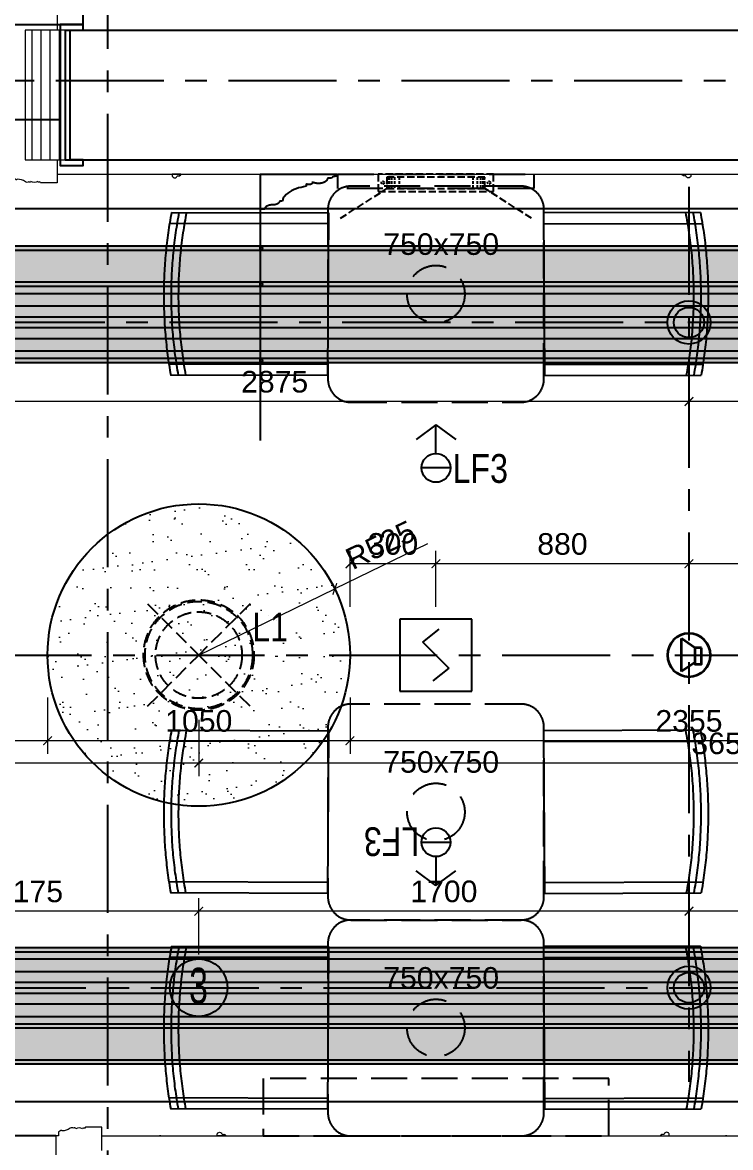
# Model space of a CAD drawing. Header units: millimetres. Extents: x -6033 to 120673, y -4970 to 90533.
# Drawn here: x 53085 to 55543, y 62510 to 66417 of the extents above; entities that cross this region are included whole.
import ezdxf
from ezdxf.enums import TextEntityAlignment as Align

# ---------------------------------------------------------------- set-up
doc = ezdxf.new("R2010")
doc.units = ezdxf.units.MM
for name, pattern in [('I-AR$0$CENTER', [2, 1.25, -0.25, 0.25, -0.25]), ('I-CEILING$0$CENTER', [2, 1.25, -0.25, 0.25, -0.25]), ('I-CEILING$0$DASH', [0.35, 0.25, -0.1]), ('I-PLAN$0$ACAD_ISO02W100', [15, 12, -3]), ('I-PLAN$0$CENTER', [2, 1.25, -0.25, 0.25, -0.25]), ('I-PLAN$0$DASH', [0.35, 0.25, -0.1]), ('I-PLAN$0$DASHED', [19.05, 12.7, -6.35]), ('I-PLAN$0$HIDDEN2', [0.1875, 0.125, -0.0625])]:
    doc.linetypes.add(name, pattern=pattern)
doc.layers.get('DefPoints').update_dxf_attribs({"color": 250})
for name, color, linetype, lineweight in [('_ACM-A-ANNO-DIMS', 2, 'Continuous', 9), ('_ACM-A-ANNO-DIMS-a', 2, 'Continuous', 18), ('_ACM-A-ANNO-DIMS-b', 2, 'Continuous', 18), ('I-AR$0$GZET_COL_GRID_1-200_轴线', 8, 'I-AR$0$CENTER', 25), ('I-AR$0$I-SCOPE', 252, 'Continuous', 35), ('I-CEILING$0$_ACM-A-DETL', 7, 'Continuous', 9), ('I-CEILING$0$_ACM-A-HACH', 251, 'Continuous', 9), ('I-CEILING$0$_ACM-E-EQMT-EVOS', 3, 'Continuous', 35), ('I-PLAN$0$_ACM-A-WALL-HACH', 251, 'Continuous', 9), ('I-PLAN$0$I-PL-WALL-FHINISH', 73, 'Continuous', 13), ('I-PLAN$0$I-WALL', 6, 'Continuous', 13)]:
    doc.layers.add(name, color=color, linetype=linetype, lineweight=lineweight)
for name, color, linetype in [('I-AR$0$D-BASE-WALL', 4, 'Continuous'), ('I-AR$0$I-stairs', 2, 'Continuous'), ('I-AR$0$I—平面—装饰面层线', 4, 'Continuous'), ('I-CEILING$0$0-LIGHT-RC', 1, 'Continuous'), ('I-CEILING$0$0-LIGHT-TXT', 90, 'Continuous'), ('I-CEILING$0$EQUIP-消防', 3, 'Continuous'), ('I-CEILING$0$EQUIP_喷头', 90, 'Continuous'), ('I-CEILING$0$I-GRID', 252, 'I-CEILING$0$CENTER'), ('I-CEILING$0$I-RCP', 2, 'Continuous'), ('I-CEILING$0$I-RCP-AIR', 64, 'Continuous'), ('I-CEILING$0$I-RCP-COVER', 10, 'Continuous'), ('I-CEILING$0$I-RCP-REF', 3, 'Continuous'), ('I-PLAN$0$FURN', 1, 'Continuous'), ('I-PLAN$0$I-GRID', 252, 'I-PLAN$0$CENTER'), ('I-PLAN$0$I-PL-FURN', 1, 'I-PLAN$0$DASH'), ('I-PLAN$0$I-PL-LIGHT', 1, 'I-PLAN$0$HIDDEN2'), ('I-PLAN$0$P-平面活动家具', 1, 'Continuous')]:
    doc.layers.add(name, color=color, linetype=linetype)
doc.styles.add('_ACM-G-NOTES', font='arial.ttf')
doc.styles.add('I-CEILING$0$_TEL_ATTDEF', font='GBENOR', dxfattribs={"width": 0.8, "height": 3, "bigfont": 'GBCBIG'})
doc.styles.add('I-CEILING$0$hztxt', font='ROS.shx', dxfattribs={"width": 0.7, "bigfont": 'HZTXT.shx'})
doc.styles.add('I-CEILING$0$I-CEILING$0$ar', font='arial.ttf', dxfattribs={"width": 0.8})
doc.styles.add('I-CEILING$0$I-CEILING$0$I-CEILING$0$ar', font='arial.ttf', dxfattribs={"width": 0.8})
doc.styles.add('I-CEILING$0$Standard', font='arial.ttf')
doc.styles.add('I-CEILING$0$黑体', font='simhei.ttf', dxfattribs={"height": 600})
doc.styles.add('I-PLAN$0$Arial', font='ARIALUNI.ttf')
doc.dimstyles.new('_ACM-DIM-A_30', dxfattribs={"dimscale": 30, "dimtxt": 2.5, "dimasz": 1, "dimexe": 1.5, "dimexo": 1, "dimgap": 1, "dimtad": 1, "dimdec": 0, "dimrnd": 5, "dimzin": 1, "dimdsep": 46, "dimtxsty": '_ACM-G-NOTES', "dimblk": 'ARCHTICK', "dimcen": 2.5, "dimclrd": 256, "dimclre": 256, "dimclrt": 256, "dimadec": 3, "dimazin": 0, "dimtfac": 1, "dimtdec": 0, "dimtix": 1, "dimtmove": 0, "dimatfit": 3, "dimldrblk": 'DOTSMALL', "dimfxl": 5, "dimfxlon": 1, "dimlwd": 18, "dimlwe": 18, "dimarcsym": 0})

# ---------------------------------------------------------------- blocks, each defined once
blk = doc.blocks.new('I-AR$0$海龙_1211170131')
at = {"layer": 'I-AR$0$GZET_COL_GRID_1-200_轴线', "ltscale": 300}
for p, q in [((53155, 86275), (53155, 59995)), ((-2225, 65990), (116415, 65990))]:
    blk.add_line(p, q, dxfattribs=at)
blk = doc.blocks.new('I-AR')
at = {"layer": 'I-AR$0$I-SCOPE'}
h = blk.add_hatch(dxfattribs=at)
h.set_pattern_fill('ANSI31', color=256, scale=200)
h.paths.add_polyline_path([(63300, 72640), (66630, 72640), (66630, 70889.4), (90600, 70890), (90600, 66390), (96650, 66390), (96650, 24876.4), (18340, 24876.4), (18340, 66390), (48090, 66390), (48090, 72640), (51400, 72640), (51400, 72649.9), (52869.5, 72649.9), (52869.5, 72640), (55240, 72640), (55240, 72790), (59460, 72790), (59460, 72640), (61830.5, 72640), (61830.5, 72649.9), (63300, 72649.9)], flags=16)
h.paths.add_polyline_path([(7330, 0), (7330, -1770), (11180, -1770), (11180, 0), (18450, 0), (18450, 2900), (27550, 2900), (27550, 18090), (37037.3, 18090), (37037.3, 17350), (96200, 17350), (96200, 18120), (114640, 18120), (114640, 84500), (0, 84500), (0, 0)])
at = {"layer": 'I-AR$0$D-BASE-WALL'}
for p, q in [((53232.5, 66390), (53232.5, 65940)), ((53232.5, 66390), (55917.5, 66390)), ((53232.5, 65940), (55917.5, 65940))]:
    blk.add_line(p, q, dxfattribs=at)
at = {"layer": 'I-AR$0$I-stairs'}
for p, q in [((53295, 66390), (53295, 67090)), ((50135, 66410), (53295, 66410)), ((51285, 66080), (53215, 66080))]:
    blk.add_line(p, q, dxfattribs=at)
at = {"layer": 'I-AR$0$I—平面—装饰面层线'}
blk.add_lwpolyline([(53250, 66390), (53295, 66390), (53295, 66410), (53215, 66410), (53215, 65920), (53295, 65920), (53295, 65940), (53250, 65940), (53250, 66390)], dxfattribs=at)
at = {"layer": 'I-AR$0$GZET_COL_GRID_1-200_轴线'}
blk.add_blockref('I-AR$0$海龙_1211170131', (225, 225), dxfattribs=at)
blk = doc.blocks.new('I-PLAN$0$091116-BRASSERIE$0$Floor_03$0$Y_03_Floor$0$3rd-Floor-rest$0$A$C41AE3FBC')
at = {"layer": 'I-PLAN$0$I-PL-FURN', "ltscale": 500}
for p, q in [((-9.62, -6), (-9.62, 15.76)), ((9.62, -6.06), (9.62, 15.7))]:
    blk.add_line(p, q, dxfattribs=at)
blk.add_lwpolyline([(11.12, 15.38), (11.12, -6.06), (-11.12, -6), (-11.12, 15.44)], dxfattribs=at)
for centre, radius, start, end in [((-0.15, -45.9), 62.31, 79.5796, 100.1371), ((-0.15, -45.25), 60.66, 79.2974, 100.4193), ((-0.14, -44.6), 59.02, 78.9991, 100.7176)]:
    blk.add_arc(centre, radius, start, end, dxfattribs=at)
blk = doc.blocks.new('*U640')
at = {"layer": 'I-PLAN$0$I-PL-WALL-FHINISH'}
for points in [[(0, 50), (0, -30), (57, -30, -0.37825), (61.8, -27, 0.623496), (66.5, -25, 0.284819), (90.4, -25, 0.636149), (97.5, -27, 0.282378), (109.8, -26.5, -0.186128), (138.1, -17.9, 0.824383), (144, -16.9), (146.4, -16.9, -0.262247), (150, -13.9), (150, -9.9), (160, -9.9), (160, 559.9), (150, 559.9), (150, 563.9, -0.262247), (146.4, 566.9), (144, 566.9, 0.824383), (138.1, 567.9, -0.186128), (109.8, 576.5, 0.282378), (97.5, 577, 0.636149), (90.4, 575, 0.284819), (66.5, 575, 0.623496), (61.8, 577, -0.37825), (57, 580), (0, 580), (0, 500)], [(1789.5, 50), (1789.5, -30), (1732.5, -30, 0.37825), (1727.7, -27, -0.623496), (1723, -25, -0.284819), (1699.1, -25, -0.636149), (1692, -27, -0.282378), (1679.7, -26.5, 0.186128), (1651.4, -17.9, -0.824383), (1645.5, -16.9), (1643.1, -16.9, 0.262247), (1639.5, -13.9), (1639.5, -9.9), (1629.5, -9.9), (1629.5, 559.9), (1639.5, 559.9), (1639.5, 563.9, 0.262247), (1643.1, 566.9), (1645.5, 566.9, -0.824383), (1651.4, 567.9, 0.186128), (1679.7, 576.5, -0.282378), (1692, 577, -0.636149), (1699.1, 575, -0.284819), (1723, 575, -0.623496), (1727.7, 577, 0.37825), (1732.5, 580), (1789.5, 580), (1789.5, 500)]]:
    blk.add_lwpolyline(points, format="xyb", dxfattribs=at)
blk = doc.blocks.new('*U642')
at = {"layer": 'I-PLAN$0$I-PL-WALL-FHINISH'}
blk.add_lwpolyline([(0, 0), (2600.5, 0)], dxfattribs=at)
for points in [[(205, -1), (200, -1), (200, 0), (205, 0)], [(2395.5, -1), (2400.5, -1), (2400.5, 0), (2395.5, 0)]]:
    blk.add_lwpolyline(points, close=True, dxfattribs=at)
for points in [[(400, 0), (400, -8, -0.320816), (402.7, -10.6), (403.3, -10.6, 0.466827), (414.7, -10.6), (415.3, -10.6, -0.468154), (422.7, -5.5), (423.3, -4.8, 0.645582), (426.7, -4.6), (427.3, -4.6, -0.415157), (430, -3.3), (430, 0)], [(2200.5, 0), (2200.5, -8, 0.320816), (2197.8, -10.6), (2197.2, -10.6, -0.466827), (2185.8, -10.6), (2185.2, -10.6, 0.468154), (2177.8, -5.5), (2177.2, -4.8, -0.645582), (2173.8, -4.6), (2173.2, -4.6, 0.415157), (2170.5, -3.3), (2170.5, 0)]]:
    blk.add_lwpolyline(points, format="xyb", close=True, dxfattribs=at)
blk = doc.blocks.new('I-PLAN$0$海龙工具_镜前灯')
at = {"color": 8, "linetype": 'I-PLAN$0$DASH', "ltscale": 40}
for p, q in [((-167, 143.5), (-167, 103.5)), ((-162.2, 143.5), (-162.2, 103.5)), ((-154.5, 143.5), (-154.5, 103.5)), ((-143.4, 143.5), (-143.4, 103.5)), ((-127.5, 143.5), (-127.5, 103.5)), ((127.8, 143.5), (127.8, 103.5)), ((143.8, 143.5), (143.8, 103.5)), ((154.9, 143.5), (154.9, 103.5)), ((162.6, 143.5), (162.6, 103.5)), ((167.4, 143.5), (167.4, 103.5))]:
    blk.add_line(p, q, dxfattribs=at)
at = {"color": 8, "linetype": 'I-PLAN$0$DASH', "ltscale": 100}
for p, q in [((-331.6, 0.4), (-169.8, 103.5)), ((332, 0.4), (170.2, 103.5))]:
    blk.add_line(p, q, dxfattribs=at)
at = {"linetype": 'I-PLAN$0$DASH', "ltscale": 100}
blk.add_lwpolyline([(-199.8, 93.5), (200.2, 93.5), (200.2, 153.5), (-199.8, 153.5)], close=True, dxfattribs=at)
at = {"color": 8, "linetype": 'I-PLAN$0$DASH', "ltscale": 100}
blk.add_lwpolyline([(-169.8, 103.5), (170.2, 103.5), (170.2, 143.5), (-169.8, 143.5)], close=True, dxfattribs=at)
at = {"color": 8, "linetype": 'I-PLAN$0$DASH', "ltscale": 31.415927}
for centre in [(-184.2, 123.9), (184.6, 123.9)]:
    blk.add_circle(centre, 5, dxfattribs=at)
blk = doc.blocks.new('*U637')
at = {"layer": 'I-PLAN$0$I-PL-WALL-FHINISH'}
blk.add_lwpolyline([(0, 0), (2370, 0)], dxfattribs=at)
for points in [[(205, -1), (200, -1), (200, 0), (205, 0)], [(2165, -1), (2170, -1), (2170, 0), (2165, 0)]]:
    blk.add_lwpolyline(points, close=True, dxfattribs=at)
for points in [[(400, 0), (400, -8, -0.320816), (402.7, -10.6), (403.3, -10.6, 0.466827), (414.7, -10.6), (415.3, -10.6, -0.468154), (422.7, -5.5), (423.3, -4.8, 0.645582), (426.7, -4.6), (427.3, -4.6, -0.415157), (430, -3.3), (430, 0)], [(1970, 0), (1970, -8, 0.320816), (1967.3, -10.6), (1966.7, -10.6, -0.466827), (1955.3, -10.6), (1954.7, -10.6, 0.468154), (1947.3, -5.5), (1946.7, -4.8, -0.645582), (1943.3, -4.6), (1942.7, -4.6, 0.415157), (1940, -3.3), (1940, 0)]]:
    blk.add_lwpolyline(points, format="xyb", close=True, dxfattribs=at)
blk = doc.blocks.new('I-PLAN')
at = {"layer": 'I-PLAN$0$_ACM-A-WALL-HACH'}
h = blk.add_hatch(dxfattribs=at)
h.set_pattern_fill('ANSI31', color=256, scale=10, angle=45)
h.paths.add_polyline_path([(53094.5, 65940), (53232.5, 65940), (53232.5, 66390), (53094.5, 66390)])
at = {"layer": 'I-PLAN$0$I-GRID', "ltscale": 300}
blk.add_lwpolyline([(50549.7, 64220), (64237.1, 64220)], dxfattribs=at)
at = {"layer": 'I-PLAN$0$I-PL-FURN', "ltscale": 500}
for points in [[(54860.1, 65840), (54179.9, 65840), (54179.9, 65890), (54860.1, 65890)], [(53920, 62750), (53920, 62550), (55120, 62550), (55120, 62750)]]:
    blk.add_lwpolyline(points, close=True, dxfattribs=at)
for points in [[(54225, 65098.2), (54815, 65098.2, 0.414214), (54895, 65178.2), (54895, 65768.2, 0.414214), (54815, 65848.2), (54225, 65848.2, 0.414214), (54145, 65768.2), (54145, 65178.2, 0.414214)], [(54225, 63300), (54815, 63300, 0.414214), (54895, 63380), (54895, 63970, 0.414214), (54815, 64050), (54225, 64050, 0.414214), (54145, 63970), (54145, 63380, 0.414214)], [(54225, 62550), (54815, 62550, 0.414214), (54895, 62630), (54895, 63220, 0.414214), (54815, 63300), (54225, 63300, 0.414214), (54145, 63220), (54145, 62630, 0.414214)]]:
    blk.add_lwpolyline(points, format="xyb", close=True, dxfattribs=at)
at = {"layer": 'I-PLAN$0$I-PL-LIGHT', "linetype": 'I-PLAN$0$DASHED', "ltscale": 10}
for centre in [(54520, 65473.2), (54520, 63675), (54520, 62925)]:
    blk.add_circle(centre, 100, dxfattribs=at)
at = {"layer": 'I-PLAN$0$I-PL-WALL-FHINISH'}
blk.add_lwpolyline([(53360, 62500.1), (53360, 62580.1), (53303, 62580.1, -0.37825), (53298.2, 62577.1, 0.623496), (53293.5, 62575.1, 0.284819), (53269.6, 62575.1, 0.636149), (53262.5, 62577.1, 0.282378), (53250.2, 62576.6, -0.186128), (53221.9, 62568, 0.824383), (53216, 62567), (53213.6, 62567, -0.262247), (53210, 62564), (53210, 62550), (53200, 62550), (53200, 62370)], format="xyb", dxfattribs=at)
at = {"layer": 'I-PLAN$0$I-WALL'}
blk.add_lwpolyline([(53094.5, 65940), (53232.5, 65940), (53232.5, 66390), (53094.5, 66390)], close=True, dxfattribs=at)
at = {"layer": 'I-PLAN$0$I-PL-LIGHT', "linetype": 'I-PLAN$0$DASHED', "ltscale": 10}
blk.add_blockref('I-PLAN$0$海龙工具_镜前灯', (54519.8, 65736.5), dxfattribs=at)
at = {"layer": 'I-PLAN$0$I-PL-WALL-FHINISH'}
for name, p in [('*U640', (51415, 65890)), ('*U642', (53204.5, 65890))]:
    blk.add_blockref(name, p, dxfattribs=at)
at = {"layer": 'I-PLAN$0$I-PL-WALL-FHINISH', "xscale": -1, "rotation": 180}
blk.add_blockref('*U637', (53360, 62550), dxfattribs=at)
at = {"layer": 'I-PLAN$0$P-平面活动家具', "yscale": 25.39999999990686}
for p, xscale, zscale, rotation in [((53991.9, 65473.6), 25.39999999990686, 25.39999999990686, 89.85835853881424), ((55048.1, 65473.6), -25.39999999990686, 25.39999999990687, 270.1416414611858), ((53991.9, 63675.4), 25.39999999990686, 25.39999999990686, 89.85835853881424), ((55048.1, 63675.4), -25.39999999990686, 25.39999999990687, 270.1416414611858), ((53991.9, 62925.4), 25.39999999990686, 25.39999999990686, 89.85835853881424), ((55048.1, 62925.4), -25.39999999990686, 25.39999999990687, 270.1416414611858)]:
    blk.add_blockref('I-PLAN$0$091116-BRASSERIE$0$Floor_03$0$Y_03_Floor$0$3rd-Floor-rest$0$A$C41AE3FBC', p, dxfattribs=dict(at, xscale=xscale, zscale=zscale, rotation=rotation))
at = {"layer": 'I-PLAN$0$FURN', "linetype": 'I-PLAN$0$ACAD_ISO02W100', "char_height": 75, "attachment_point": 1, "style": 'I-PLAN$0$Arial'}
for insert in [(54337.2, 65684.7), (54337.2, 63886.5), (54337.2, 63136.5)]:
    blk.add_mtext_dynamic_manual_height_columns('750x750', width=181404.2, gutter_width=600, heights=[131.5], dxfattribs=dict(at, insert=insert))
blk = doc.blocks.new('I-CEILING$0$K_09291619781205052810')
at = {"layer": 'DefPoints', "color": 6}
for points in [[(-132.7, 0), (-132.7, 925.2)], [(-56.5, 94.1), (-65.8, 94.3)], [(28.8, 34.4), (26.5, 35.7), (26.5, 42.2)], [(114.2, 13.7), (100.4, 13.7)]]:
    blk.add_lwpolyline(points, dxfattribs=at)
for points in [[(-132.7, 655), (-132.7, 640, 1)], [(-132.7, 390), (-132.7, 375, 1)], [(-132.7, 265), (-132.7, 250, 1)]]:
    blk.add_lwpolyline(points, format="xyb", close=True, dxfattribs=at)
for points in [[(-132.7, 0), (-132.7, 120), (-116.5, 120, -0.417431)], [(-132.7, 0), (132.7, 0), (132.7, 7.2, 0.744787)], [(49.6, 28), (47.3, 29.2, -3.820271)]]:
    blk.add_lwpolyline(points, format="xyb", dxfattribs=at)
for points in [[(-88.9, 106.8), (-90.7, 106.8), (-92.5, 106.8), (-98, 107.2), (-101.5, 107.9), (-104.8, 108.9), (-107.8, 110.1), (-110.4, 111.5), (-113.6, 114.1), (-115.1, 116), (-116.1, 117.9), (-116.4, 119), (-116.5, 120)], [(-65.8, 94.3), (-65.9, 95.3), (-66.5, 97.2), (-68.4, 99.9), (-70.8, 102), (-75.4, 104.4), (-81.8, 106.2), (-85.3, 106.7), (-88.9, 106.8)], [(26.5, 42.2), (-8, 50.5), (-22.9, 57), (-48.2, 77.1), (-52.6, 83.7), (-56.5, 94.1)], [(47.3, 29.2), (47.5, 30), (47.5, 30.7), (47.3, 31.5), (47, 32.2), (46.5, 32.9), (45.9, 33.5), (44.2, 34.7), (42.1, 35.6), (39.7, 36.2), (37.1, 36.4), (34.5, 36.3), (33.2, 36.1), (30.9, 35.4), (28.8, 34.4)], [(100.4, 13.7), (100.4, 15.6), (100.1, 17.6), (98.3, 21.3), (95.1, 24.7), (93, 26.3), (87.9, 28.9), (85, 29.9), (82, 30.8), (78.7, 31.5), (75.4, 31.9), (71.9, 32.2), (65, 32), (61.7, 31.6), (58.4, 31), (55.3, 30.2), (52.4, 29.2), (49.6, 28)], [(132.7, 7.2), (126.1, 7.8), (123.2, 8.5), (120, 9.6), (116.5, 11.6), (114.2, 13.7)]]:
    blk.add_spline(points, degree=3, dxfattribs=at)
blk = doc.blocks.new('I-CEILING$0$A$C48C12147')
at = {"layer": 'I-CEILING$0$0-LIGHT-RC', "color": 8, "linetype": 'I-CEILING$0$DASH', "ltscale": 200}
for points in [[(0, 251.6), (0, 0)], [(-251.6, 0), (0, 0)], [(251.6, 0), (0, 0)], [(0, -251.6), (0, 0)]]:
    blk.add_lwpolyline(points, dxfattribs=at)
at = {"layer": 'I-CEILING$0$0-LIGHT-RC', "linetype": 'I-CEILING$0$DASH', "ltscale": 200}
for radius in [191.6, 186.6, 150]:
    blk.add_circle((0, 0), radius, dxfattribs=at)
blk = doc.blocks.new('I-CEILING$0$I-CEILING$0$K_09291619781205193186')
at = {"layer": 'I-CEILING$0$0-LIGHT-RC'}
for p, q in [((0, 150), (-69.1, 98.8)), ((0, 50), (0, 150)), ((0, 150), (69.1, 98.8)), ((50, 0), (-50, 0))]:
    blk.add_line(p, q, dxfattribs=at)
blk.add_circle((0, 0), 50, dxfattribs=at)
at = {"layer": 'I-CEILING$0$0-LIGHT-TXT', "style": 'I-CEILING$0$I-CEILING$0$I-CEILING$0$ar', "width": 0.8}
blk.add_text('LF3', height=100, dxfattribs=at).set_placement((57.6, -52))
blk = doc.blocks.new('I-CEILING$0$R626')
for p, q in [((-250, 250), (-250, -250)), ((250, 250), (-250, 250)), ((250, -250), (250, 250)), ((-90, 90), (22.5, 180)), ((0, 0), (-90, 90)), ((0, 0), (90, -90)), ((90, -90), (-22.5, -180)), ((-250, -250), (250, -250))]:
    blk.add_line(p, q)
at = {"style": 'I-CEILING$0$Standard', "flags": 1}
blk.add_attdef('A', text='', height=0.009, dxfattribs=at).set_placement((0, 0), align=Align.MIDDLE_CENTER)
blk = doc.blocks.new('I-CEILING$0$A$C81734cc7')
at = {"layer": 'I-CEILING$0$_ACM-A-DETL'}
h = blk.add_hatch(color=256, dxfattribs=at)
edge = h.paths.add_edge_path()
edge.add_arc((0, 0), 52.5, 0, 360)
for radius in [75, 52.5]:
    blk.add_circle((0, 0), radius)
blk = doc.blocks.new('I-CEILING$0$$equip_U$00000441(DESKTOP-CO1PE1H)')
blk.add_circle((0, 0), 0.4)
at = {"color": 1, "style": 'I-CEILING$0$hztxt', "width": 0.7}
blk.add_text('3', height=0.5, dxfattribs=at).set_placement((-0.003, 0.027), align=Align.MIDDLE)
blk = doc.blocks.new('*U705')
blk.add_line((26, -57.6), (26, 57.6))
for points in [[(-20.6, 25.3), (26, 57.6)], [(-20.6, -25.3), (26, -57.6)]]:
    blk.add_lwpolyline(points)
blk.add_lwpolyline([(-43.7, 25.3), (-20.6, 25.3), (-20.6, -31.8), (-43.7, -31.8)], close=True)
blk.add_circle((0, 0), 75)
blk = doc.blocks.new('I-CEILING')
at = {"layer": 'I-CEILING$0$_ACM-A-HACH'}
h = blk.add_hatch(dxfattribs=at)
h.set_pattern_fill('AR-SAND', color=256, scale=2.5)
h.paths.add_polyline_path([(62830, 63205), (62830, 65235), (51870, 65235), (51870, 63205)], flags=16)
h.paths.add_polyline_path([(51465, 62800), (63235, 62800), (63235, 65640), (51465, 65640)])
h = blk.add_hatch(dxfattribs=at)
h.set_pattern_fill('AR-SAND', color=256, scale=2.5)
h.set_pattern_definition([(37.5, (356.67, -1e-08), (-4.00008, 122.35331), [0, -96.52, 0, -107.95, 0, -103.1875]), (7.5, (356.67, -1e-08), (112.38082, 179.20628), [0, -52.07, 0, -86.995, 0, -33.3375]), (327.5, (278.56, -1e-08), (197.74809, 0.3593), [0, -31.75, 0, -114.3, 0, -149.225]), (317.5, (278.56, -1e-08), (190.8891, 55.73233), [0, -15.875, 0, -74.93, 0, -85.725])])
edge = h.paths.add_edge_path()
edge.add_arc((53696.7, 64220), 525, 0, 360)
at = {"layer": 'I-CEILING$0$I-GRID', "ltscale": 300}
blk.add_lwpolyline([(55398.3, 65845.6), (55398.3, 62738.1)], dxfattribs=at)
blk.add_lwpolyline([(62970, 63065), (62970, 65375), (51730, 65375), (51730, 63065)], close=True, dxfattribs=at)
at = {"layer": 'I-CEILING$0$I-RCP'}
blk.add_lwpolyline([(64515, 62670), (64515, 63170), (63365, 63170), (63365, 65770), (51335, 65770), (51335, 63170), (50270, 63170), (50270, 62670)], close=True, dxfattribs=at)
blk.add_lwpolyline([(53200, 62550), (50150, 62550)], dxfattribs=at)
at = {"layer": 'I-CEILING$0$I-RCP-AIR'}
for points in [[(63070, 62965), (63070, 65475), (51630, 65475), (51630, 62965)], [(63026.3, 63008.7), (63026.3, 65431.2), (51673.7, 65431.2), (51673.7, 63008.7)], [(62988.8, 63046.2), (62988.8, 65393.7), (51711.2, 65393.7), (51711.2, 63046.2)], [(62951.2, 63083.8), (62951.2, 65356.2), (51748.8, 65356.2), (51748.8, 63083.8)], [(62913.7, 63121.3), (62913.7, 65318.7), (51786.3, 65318.7), (51786.3, 63121.3)], [(62870, 63165), (62870, 65275), (51830, 65275), (51830, 63165)]]:
    blk.add_lwpolyline(points, close=True, dxfattribs=at)
at = {"layer": 'I-CEILING$0$I-RCP-COVER'}
for points in [[(51465, 62800), (63235, 62800), (63235, 65640), (51465, 65640)], [(51480, 62815), (63220, 62815), (63220, 65625), (51480, 65625)], [(63110, 62925), (63110, 65515), (51590, 65515), (51590, 62925)], [(63095, 62940), (63095, 65500), (51605, 65500), (51605, 62940)], [(62845, 63190), (62845, 65250), (51855, 65250), (51855, 63190)], [(62830, 63205), (62830, 65235), (51870, 65235), (51870, 63205)]]:
    blk.add_lwpolyline(points, close=True, dxfattribs=at)
blk.add_circle((53696.7, 64220), 525, dxfattribs=at)
blk.add_blockref('I-CEILING$0$I-CEILING$0$K_09291619781205193186', (54520, 64870))
at = {"rotation": 180}
blk.add_blockref('I-CEILING$0$I-CEILING$0$K_09291619781205193186', (54520, 63570), dxfattribs=at)
at = {"layer": 'DefPoints', "color": 6, "xscale": -1, "rotation": 180}
blk.add_blockref('I-CEILING$0$K_09291619781205052810', (54042.8, 65890), dxfattribs=at)
at = {"layer": 'I-CEILING$0$0-LIGHT-RC', "rotation": 45}
blk.add_blockref('I-CEILING$0$A$C48C12147', (53696.7, 64220), dxfattribs=at)
at = {"layer": 'I-CEILING$0$_ACM-E-EQMT-EVOS', "xscale": -1}
blk.add_blockref('*U705', (55398.3, 64220), dxfattribs=at)
at = {"layer": 'I-CEILING$0$EQUIP-消防', "xscale": 0.5, "yscale": 0.5, "zscale": 0.5}
blk.add_blockref('I-CEILING$0$R626', (54520, 64220), dxfattribs=at)
at = {"layer": 'I-CEILING$0$EQUIP_喷头'}
for p in [(55398.3, 65375), (55398.3, 63065)]:
    blk.add_blockref('I-CEILING$0$A$C81734cc7', p, dxfattribs=at)
at = {"layer": 'I-CEILING$0$I-RCP-REF', "color": 1, "linetype": 'Continuous'}
ref = blk.add_blockref('I-CEILING$0$$equip_U$00000441(DESKTOP-CO1PE1H)', (53696.6, 63065), dxfattribs=dict(at, xscale=249.9999999999999, yscale=249.9999999999999, zscale=249.9999999999999))
ref.add_attrib('$TEXT$', 'REMARK', dxfattribs={"layer": 'I-CEILING$0$0-LIGHT-RC', "color": 7, "height": 0.005, "style": 'I-CEILING$0$_TEL_ATTDEF'}).set_placement((53696.7, 63065), align=Align.MIDDLE_CENTER)
at = {"layer": 'I-CEILING$0$0-LIGHT-TXT', "style": 'I-CEILING$0$I-CEILING$0$ar', "width": 0.8}
blk.add_text('L1', height=100, dxfattribs=at).set_placement((53882.3, 64267.2))
at = {"layer": 'I-CEILING$0$I-RCP-AIR', "style": 'I-CEILING$0$黑体'}
for tag, p in [('R', (61966.4, 71748.9)), ('R', (61966.4, 66925.2)), ('R', (51736.1, 63924.8)), ('R', (62976.1, 63924.8)), ('S', (56433.6, 63065))]:
    blk.add_attdef(tag, text='', height=100, dxfattribs=at).set_placement(p, align=Align.MIDDLE_CENTER)
blk = doc.blocks.new('_ArchTick')
at = {"color": 2, "linetype": 'ByBlock', "const_width": 0.15}
blk.add_lwpolyline([(-0.5, -0.5), (0.5, 0.5)], dxfattribs=at)
blk = doc.blocks.new('*D132')
at = {"layer": '_ACM-A-ANNO-DIMS', "lineweight": 18, "transparency": 16777216}
for p, q in [((53171.7, 64072.6), (53171.7, 63877.6)), ((54221.7, 64072.6), (54221.7, 63877.6)), ((54221.7, 63922.6), (53171.7, 63922.6))]:
    blk.add_line(p, q, dxfattribs=at)
at = {"layer": 'DefPoints', "color": 0, "transparency": 16777216}
for p in [(53171.7, 64220), (54221.7, 64220), (53171.7, 63922.6)]:
    blk.add_point(p, dxfattribs=at)
at = {"layer": '_ACM-A-ANNO-DIMS', "lineweight": 18, "transparency": 16777216, "xscale": 30, "yscale": 30, "zscale": 30, "rotation": 180}
blk.add_blockref('_ArchTick', (53171.7, 63922.6), dxfattribs=at)
at = {"layer": '_ACM-A-ANNO-DIMS', "lineweight": 18, "transparency": 16777216, "xscale": 30, "yscale": 30, "zscale": 30}
blk.add_blockref('_ArchTick', (54221.7, 63922.6), dxfattribs=at)
at = {"layer": '_ACM-A-ANNO-DIMS', "transparency": 16777216, "insert": (53696.7, 63990.9), "char_height": 75, "attachment_point": 5, "style": '_ACM-G-NOTES'}
blk.add_mtext('1050', dxfattribs=at)
blk = doc.blocks.new('_DotSmall')
at = {"color": 0, "linetype": 'ByBlock', "const_width": 0.5}
blk.add_lwpolyline([(-0.0625, 0, 1), (0.0625, 0, 1)], format="xyb", close=True, dxfattribs=at)
blk = doc.blocks.new('*D134')
at = {"layer": '_ACM-A-ANNO-DIMS', "lineweight": 18, "transparency": 16777216}
for p, q in [((51870, 64072.6), (51870, 63877.6)), ((53171.7, 64072.6), (53171.7, 63877.6)), ((53171.7, 63922.6), (51870, 63922.6))]:
    blk.add_line(p, q, dxfattribs=at)
at = {"layer": 'DefPoints', "color": 0, "transparency": 16777216}
for p in [(51870, 64220), (53171.7, 64220), (51870, 63922.6)]:
    blk.add_point(p, dxfattribs=at)
at = {"layer": '_ACM-A-ANNO-DIMS', "lineweight": 18, "transparency": 16777216, "xscale": 30, "yscale": 30, "zscale": 30, "rotation": 180}
blk.add_blockref('_ArchTick', (51870, 63922.6), dxfattribs=at)
at = {"layer": '_ACM-A-ANNO-DIMS', "lineweight": 18, "transparency": 16777216, "xscale": 30, "yscale": 30, "zscale": 30}
blk.add_blockref('_ArchTick', (53171.7, 63922.6), dxfattribs=at)
at = {"layer": '_ACM-A-ANNO-DIMS', "transparency": 16777216, "insert": (52520.8, 63990.9), "char_height": 75, "attachment_point": 5, "style": '_ACM-G-NOTES'}
blk.add_mtext('1300', dxfattribs=at)
blk = doc.blocks.new('*D131')
at = {"layer": '_ACM-A-ANNO-DIMS', "lineweight": 18, "transparency": 16777216}
for p, q in [((54221.7, 64072.6), (54221.7, 63877.6)), ((56575, 64072.6), (56575, 63877.6)), ((56575, 63922.6), (54221.7, 63922.6))]:
    blk.add_line(p, q, dxfattribs=at)
at = {"layer": 'DefPoints', "color": 0, "transparency": 16777216}
for p in [(54221.7, 64220), (56575, 64220), (54221.7, 63922.6)]:
    blk.add_point(p, dxfattribs=at)
at = {"layer": '_ACM-A-ANNO-DIMS', "lineweight": 18, "transparency": 16777216, "xscale": 30, "yscale": 30, "zscale": 30, "rotation": 180}
blk.add_blockref('_ArchTick', (54221.7, 63922.6), dxfattribs=at)
at = {"layer": '_ACM-A-ANNO-DIMS', "lineweight": 18, "transparency": 16777216, "xscale": 30, "yscale": 30, "zscale": 30}
blk.add_blockref('_ArchTick', (56575, 63922.6), dxfattribs=at)
at = {"layer": '_ACM-A-ANNO-DIMS', "transparency": 16777216, "insert": (55398.3, 63990.9), "char_height": 75, "attachment_point": 5, "style": '_ACM-G-NOTES'}
blk.add_mtext('2355', dxfattribs=at)
blk = doc.blocks.new('*D66')
at = {"layer": '_ACM-A-ANNO-DIMS', "lineweight": 18, "transparency": 16777216}
for p in [(54490.9, 64606), (53696.7, 64220)]:
    blk.add_line(p, (54168.8, 64449.5), dxfattribs=at)
at = {"layer": 'DefPoints', "color": 0, "transparency": 16777216}
for p in [(54168.8, 64449.5), (53696.7, 64220)]:
    blk.add_point(p, dxfattribs=at)
at = {"layer": '_ACM-A-ANNO-DIMS', "lineweight": 18, "transparency": 16777216, "xscale": 30, "yscale": 30, "zscale": 30, "rotation": 205.9222756971979}
blk.add_blockref('_ArchTick', (54168.8, 64449.5), dxfattribs=at)
at = {"layer": '_ACM-A-ANNO-DIMS', "transparency": 16777216, "insert": (54327, 64602.3), "char_height": 75, "attachment_point": 5, "rotation": 25.9223, "style": '_ACM-G-NOTES'}
blk.add_mtext('R525', dxfattribs=at)
blk = doc.blocks.new('*D124')
at = {"layer": '_ACM-A-ANNO-DIMS-a', "lineweight": 18, "transparency": 16777216}
for p, q in [((53696.7, 63994.8), (53696.7, 63799.8)), ((57350, 63994.8), (57350, 63799.8)), ((57350, 63844.8), (53696.7, 63844.8))]:
    blk.add_line(p, q, dxfattribs=at)
at = {"layer": 'DefPoints', "color": 0, "transparency": 16777216}
for p in [(53696.7, 64220), (57350, 64220), (53696.7, 63844.8)]:
    blk.add_point(p, dxfattribs=at)
at = {"layer": '_ACM-A-ANNO-DIMS-a', "lineweight": 18, "transparency": 16777216, "xscale": 30, "yscale": 30, "zscale": 30, "rotation": 180}
blk.add_blockref('_ArchTick', (53696.7, 63844.8), dxfattribs=at)
at = {"layer": '_ACM-A-ANNO-DIMS-a', "lineweight": 18, "transparency": 16777216, "xscale": 30, "yscale": 30, "zscale": 30}
blk.add_blockref('_ArchTick', (57350, 63844.8), dxfattribs=at)
at = {"layer": '_ACM-A-ANNO-DIMS-a', "transparency": 16777216, "insert": (55523.3, 63913.1), "char_height": 75, "attachment_point": 5, "style": '_ACM-G-NOTES'}
blk.add_mtext('3655', dxfattribs=at)
blk = doc.blocks.new('*D125')
at = {"layer": '_ACM-A-ANNO-DIMS-a', "lineweight": 18, "transparency": 16777216}
for p, q in [((51870, 63994.8), (51870, 63799.8)), ((53696.7, 63994.8), (53696.7, 63799.8)), ((53696.7, 63844.8), (51870, 63844.8))]:
    blk.add_line(p, q, dxfattribs=at)
at = {"layer": 'DefPoints', "color": 0, "transparency": 16777216}
for p in [(51870, 64220), (53696.7, 64220), (51870, 63844.8)]:
    blk.add_point(p, dxfattribs=at)
at = {"layer": '_ACM-A-ANNO-DIMS-a', "lineweight": 18, "transparency": 16777216, "xscale": 30, "yscale": 30, "zscale": 30, "rotation": 180}
blk.add_blockref('_ArchTick', (51870, 63844.8), dxfattribs=at)
at = {"layer": '_ACM-A-ANNO-DIMS-a', "lineweight": 18, "transparency": 16777216, "xscale": 30, "yscale": 30, "zscale": 30}
blk.add_blockref('_ArchTick', (53696.7, 63844.8), dxfattribs=at)
at = {"layer": '_ACM-A-ANNO-DIMS-a', "transparency": 16777216, "insert": (52783.3, 63913.1), "char_height": 75, "attachment_point": 5, "style": '_ACM-G-NOTES'}
blk.add_mtext('1825', dxfattribs=at)
blk = doc.blocks.new('*D175')
at = {"layer": '_ACM-A-ANNO-DIMS-b', "lineweight": 18, "transparency": 16777216}
for p, q in [((55398.3, 65250.5), (55398.3, 65055.5)), ((58786.8, 65250.5), (58786.8, 65055.5)), ((58786.8, 65100.5), (55398.3, 65100.5))]:
    blk.add_line(p, q, dxfattribs=at)
at = {"layer": 'DefPoints', "color": 0, "transparency": 16777216}
for p in [(55398.3, 65375), (58786.8, 65375), (55398.3, 65100.5)]:
    blk.add_point(p, dxfattribs=at)
at = {"layer": '_ACM-A-ANNO-DIMS-b', "lineweight": 18, "transparency": 16777216, "xscale": 30, "yscale": 30, "zscale": 30, "rotation": 180}
blk.add_blockref('_ArchTick', (55398.3, 65100.5), dxfattribs=at)
at = {"layer": '_ACM-A-ANNO-DIMS-b', "lineweight": 18, "transparency": 16777216, "xscale": 30, "yscale": 30, "zscale": 30}
blk.add_blockref('_ArchTick', (58786.8, 65100.5), dxfattribs=at)
at = {"layer": '_ACM-A-ANNO-DIMS-b', "transparency": 16777216, "insert": (57092.6, 65168.8), "char_height": 75, "attachment_point": 5, "style": '_ACM-G-NOTES'}
blk.add_mtext('3390', dxfattribs=at)
blk = doc.blocks.new('*D176')
at = {"layer": '_ACM-A-ANNO-DIMS-b', "lineweight": 18, "transparency": 16777216}
for p, q in [((52521.6, 65250.5), (52521.6, 65055.5)), ((55398.3, 65250.5), (55398.3, 65055.5)), ((55398.3, 65100.5), (52521.6, 65100.5))]:
    blk.add_line(p, q, dxfattribs=at)
at = {"layer": 'DefPoints', "color": 0, "transparency": 16777216}
for p in [(52521.6, 65375), (55398.3, 65375), (52521.6, 65100.5)]:
    blk.add_point(p, dxfattribs=at)
at = {"layer": '_ACM-A-ANNO-DIMS-b', "lineweight": 18, "transparency": 16777216, "xscale": 30, "yscale": 30, "zscale": 30, "rotation": 180}
blk.add_blockref('_ArchTick', (52521.6, 65100.5), dxfattribs=at)
at = {"layer": '_ACM-A-ANNO-DIMS-b', "lineweight": 18, "transparency": 16777216, "xscale": 30, "yscale": 30, "zscale": 30}
blk.add_blockref('_ArchTick', (55398.3, 65100.5), dxfattribs=at)
at = {"layer": '_ACM-A-ANNO-DIMS-b', "transparency": 16777216, "insert": (53960, 65168.8), "char_height": 75, "attachment_point": 5, "style": '_ACM-G-NOTES'}
blk.add_mtext('2875', dxfattribs=at)
blk = doc.blocks.new('*D187')
at = {"layer": '_ACM-A-ANNO-DIMS-b', "lineweight": 18, "transparency": 16777216}
for p, q in [((55398.3, 63180.6), (55398.3, 63375.6)), ((57350, 63180.6), (57350, 63375.6)), ((57350, 63330.6), (55398.3, 63330.6))]:
    blk.add_line(p, q, dxfattribs=at)
at = {"layer": 'DefPoints', "color": 0, "transparency": 16777216}
for p in [(55398.3, 63330.6), (55398.3, 63065), (57350, 63065)]:
    blk.add_point(p, dxfattribs=at)
at = {"layer": '_ACM-A-ANNO-DIMS-b', "lineweight": 18, "transparency": 16777216, "xscale": 30, "yscale": 30, "zscale": 30, "rotation": 180}
blk.add_blockref('_ArchTick', (55398.3, 63330.6), dxfattribs=at)
at = {"layer": '_ACM-A-ANNO-DIMS-b', "lineweight": 18, "transparency": 16777216, "xscale": 30, "yscale": 30, "zscale": 30}
blk.add_blockref('_ArchTick', (57350, 63330.6), dxfattribs=at)
at = {"layer": '_ACM-A-ANNO-DIMS-b', "transparency": 16777216, "insert": (56374.2, 63398.9), "char_height": 75, "attachment_point": 5, "style": '_ACM-G-NOTES'}
blk.add_mtext('1950', dxfattribs=at)
blk = doc.blocks.new('*D188')
at = {"layer": '_ACM-A-ANNO-DIMS-b', "lineweight": 18, "transparency": 16777216}
for p, q in [((53696.7, 63180.6), (53696.7, 63375.6)), ((55398.3, 63180.6), (55398.3, 63375.6)), ((55398.3, 63330.6), (53696.7, 63330.6))]:
    blk.add_line(p, q, dxfattribs=at)
at = {"layer": 'DefPoints', "color": 0, "transparency": 16777216}
for p in [(53696.7, 63330.6), (53696.7, 63065), (55398.3, 63065)]:
    blk.add_point(p, dxfattribs=at)
at = {"layer": '_ACM-A-ANNO-DIMS-b', "lineweight": 18, "transparency": 16777216, "xscale": 30, "yscale": 30, "zscale": 30, "rotation": 180}
blk.add_blockref('_ArchTick', (53696.7, 63330.6), dxfattribs=at)
at = {"layer": '_ACM-A-ANNO-DIMS-b', "lineweight": 18, "transparency": 16777216, "xscale": 30, "yscale": 30, "zscale": 30}
blk.add_blockref('_ArchTick', (55398.3, 63330.6), dxfattribs=at)
at = {"layer": '_ACM-A-ANNO-DIMS-b', "transparency": 16777216, "insert": (54547.5, 63398.9), "char_height": 75, "attachment_point": 5, "style": '_ACM-G-NOTES'}
blk.add_mtext('1700', dxfattribs=at)
blk = doc.blocks.new('*D189')
at = {"layer": '_ACM-A-ANNO-DIMS-b', "lineweight": 18, "transparency": 16777216}
for p, q in [((52521.6, 63180.6), (52521.6, 63375.6)), ((53696.7, 63180.6), (53696.7, 63375.6)), ((53696.7, 63330.6), (52521.6, 63330.6))]:
    blk.add_line(p, q, dxfattribs=at)
at = {"layer": 'DefPoints', "color": 0, "transparency": 16777216}
for p in [(52521.6, 63330.6), (52521.6, 63065), (53696.7, 63065)]:
    blk.add_point(p, dxfattribs=at)
at = {"layer": '_ACM-A-ANNO-DIMS-b', "lineweight": 18, "transparency": 16777216, "xscale": 30, "yscale": 30, "zscale": 30, "rotation": 180}
blk.add_blockref('_ArchTick', (52521.6, 63330.6), dxfattribs=at)
at = {"layer": '_ACM-A-ANNO-DIMS-b', "lineweight": 18, "transparency": 16777216, "xscale": 30, "yscale": 30, "zscale": 30}
blk.add_blockref('_ArchTick', (53696.7, 63330.6), dxfattribs=at)
at = {"layer": '_ACM-A-ANNO-DIMS-b', "transparency": 16777216, "insert": (53109.1, 63398.9), "char_height": 75, "attachment_point": 5, "style": '_ACM-G-NOTES'}
blk.add_mtext('1175', dxfattribs=at)
blk = doc.blocks.new('*D191')
at = {"layer": '_ACM-A-ANNO-DIMS-b', "lineweight": 18, "transparency": 16777216}
for p, q in [((54221.7, 64387.1), (54221.7, 64582.1)), ((54520, 64387.1), (54520, 64582.1)), ((54520, 64537.1), (54221.7, 64537.1))]:
    blk.add_line(p, q, dxfattribs=at)
at = {"layer": 'DefPoints', "color": 0, "transparency": 16777216}
for p in [(54221.7, 64537.1), (54221.7, 64220), (54520, 64220)]:
    blk.add_point(p, dxfattribs=at)
at = {"layer": '_ACM-A-ANNO-DIMS-b', "lineweight": 18, "transparency": 16777216, "xscale": 30, "yscale": 30, "zscale": 30, "rotation": 180}
blk.add_blockref('_ArchTick', (54221.7, 64537.1), dxfattribs=at)
at = {"layer": '_ACM-A-ANNO-DIMS-b', "lineweight": 18, "transparency": 16777216, "xscale": 30, "yscale": 30, "zscale": 30}
blk.add_blockref('_ArchTick', (54520, 64537.1), dxfattribs=at)
at = {"layer": '_ACM-A-ANNO-DIMS-b', "transparency": 16777216, "insert": (54370.8, 64605.5), "char_height": 75, "attachment_point": 5, "style": '_ACM-G-NOTES'}
blk.add_mtext('300', dxfattribs=at)
blk = doc.blocks.new('*D192')
at = {"layer": '_ACM-A-ANNO-DIMS-b', "lineweight": 18, "transparency": 16777216}
for p, q in [((54520, 64387.1), (54520, 64582.1)), ((55398.3, 64387.1), (55398.3, 64582.1)), ((55398.3, 64537.1), (54520, 64537.1))]:
    blk.add_line(p, q, dxfattribs=at)
at = {"layer": 'DefPoints', "color": 0, "transparency": 16777216}
for p in [(54520, 64537.1), (54520, 64220), (55398.3, 64220)]:
    blk.add_point(p, dxfattribs=at)
at = {"layer": '_ACM-A-ANNO-DIMS-b', "lineweight": 18, "transparency": 16777216, "xscale": 30, "yscale": 30, "zscale": 30, "rotation": 180}
blk.add_blockref('_ArchTick', (54520, 64537.1), dxfattribs=at)
at = {"layer": '_ACM-A-ANNO-DIMS-b', "lineweight": 18, "transparency": 16777216, "xscale": 30, "yscale": 30, "zscale": 30}
blk.add_blockref('_ArchTick', (55398.3, 64537.1), dxfattribs=at)
at = {"layer": '_ACM-A-ANNO-DIMS-b', "transparency": 16777216, "insert": (54959.2, 64605.4), "char_height": 75, "attachment_point": 5, "style": '_ACM-G-NOTES'}
blk.add_mtext('880', dxfattribs=at)
blk = doc.blocks.new('*D193')
at = {"layer": '_ACM-A-ANNO-DIMS-b', "lineweight": 18, "transparency": 16777216}
for p, q in [((55398.3, 64387.1), (55398.3, 64582.1)), ((56575, 64387.1), (56575, 64582.1)), ((56575, 64537.1), (55398.3, 64537.1))]:
    blk.add_line(p, q, dxfattribs=at)
at = {"layer": 'DefPoints', "color": 0, "transparency": 16777216}
for p in [(55398.3, 64537.1), (55398.3, 64220), (56575, 64220)]:
    blk.add_point(p, dxfattribs=at)
at = {"layer": '_ACM-A-ANNO-DIMS-b', "lineweight": 18, "transparency": 16777216, "xscale": 30, "yscale": 30, "zscale": 30, "rotation": 180}
blk.add_blockref('_ArchTick', (55398.3, 64537.1), dxfattribs=at)
at = {"layer": '_ACM-A-ANNO-DIMS-b', "lineweight": 18, "transparency": 16777216, "xscale": 30, "yscale": 30, "zscale": 30}
blk.add_blockref('_ArchTick', (56575, 64537.1), dxfattribs=at)
at = {"layer": '_ACM-A-ANNO-DIMS-b', "transparency": 16777216, "insert": (55986.7, 64605.4), "char_height": 75, "attachment_point": 5, "style": '_ACM-G-NOTES'}
blk.add_mtext('1175', dxfattribs=at)

msp = doc.modelspace()

# ---------------------------------------------------------------- block references
for name in ['I-AR', 'I-PLAN']:
    msp.add_blockref(name, (0, 0))

# ---------------------------------------------------------------- next in the draw order: block references
msp.add_blockref('I-CEILING', (0, 0))

# ---------------------------------------------------------------- next in the draw order: dimensions: what is measured, and where the dimension line sits
at = {"layer": '_ACM-A-ANNO-DIMS'}
dim = msp.add_radius_dim(center=(53696.7, 64220), mpoint=(54168.8, 64449.5), dimstyle='_ACM-DIM-A_30', dxfattribs=at)
dim.commit()
dim.dimension.update_dxf_attribs({"geometry": '*D66', "text_midpoint": (54327, 64602.3)})
for base, p1, p2, picture, middle in [((51870, 63922.6), (53171.7, 64220), (51870, 64220), '*D134', (52520.8, 63990.9)), ((53171.7, 63922.6), (54221.7, 64220), (53171.7, 64220), '*D132', (53696.7, 63990.9)), ((54221.7, 63922.6), (56575, 64220), (54221.7, 64220), '*D131', (55398.3, 63990.9))]:
    dim = msp.add_linear_dim(base=base, p1=p1, p2=p2, dimstyle='_ACM-DIM-A_30', dxfattribs=at)
    dim.commit()
    dim.dimension.update_dxf_attribs({"geometry": picture, "text_midpoint": middle})
at = {"layer": '_ACM-A-ANNO-DIMS-a'}
for base, p1, p2, picture, middle in [((51870, 63844.8), (53696.7, 64220), (51870, 64220), '*D125', (52783.3, 63913.1)), ((53696.7, 63844.8), (57350, 64220), (53696.7, 64220), '*D124', (55523.3, 63913.1))]:
    dim = msp.add_linear_dim(base=base, p1=p1, p2=p2, dimstyle='_ACM-DIM-A_30', override={"dimzin": 8}, dxfattribs=at)
    dim.commit()
    dim.dimension.update_dxf_attribs({"geometry": picture, "text_midpoint": middle})
at = {"layer": '_ACM-A-ANNO-DIMS-b'}
for base, p1, p2, picture, middle in [((52521.6, 65100.5), (55398.3, 65375), (52521.6, 65375), '*D176', (53960, 65168.8)), ((55398.3333, 65100.4712), (58786.813, 65375), (55398.3333, 65375), '*D175', (57092.5732, 65168.7898)), ((54221.7, 64537.1), (54520, 64220), (54221.7, 64220), '*D191', (54370.8, 64605.5)), ((54520, 64537.1), (55398.3, 64220), (54520, 64220), '*D192', (54959.2, 64605.4)), ((55398.3, 64537.1), (56575, 64220), (55398.3, 64220), '*D193', (55986.7, 64605.4)), ((52521.6, 63330.6), (53696.7, 63065), (52521.6, 63065), '*D189', (53109.1, 63398.9)), ((53696.7, 63330.6), (55398.3, 63065), (53696.7, 63065), '*D188', (54547.5, 63398.9)), ((55398.3, 63330.6), (57350, 63065), (55398.3, 63065), '*D187', (56374.2, 63398.9))]:
    dim = msp.add_linear_dim(base=base, p1=p1, p2=p2, dimstyle='_ACM-DIM-A_30', override={"dimzin": 8}, dxfattribs=at)
    dim.commit()
    dim.dimension.update_dxf_attribs({"geometry": picture, "text_midpoint": middle})

doc.saveas('drawing.dxf')
